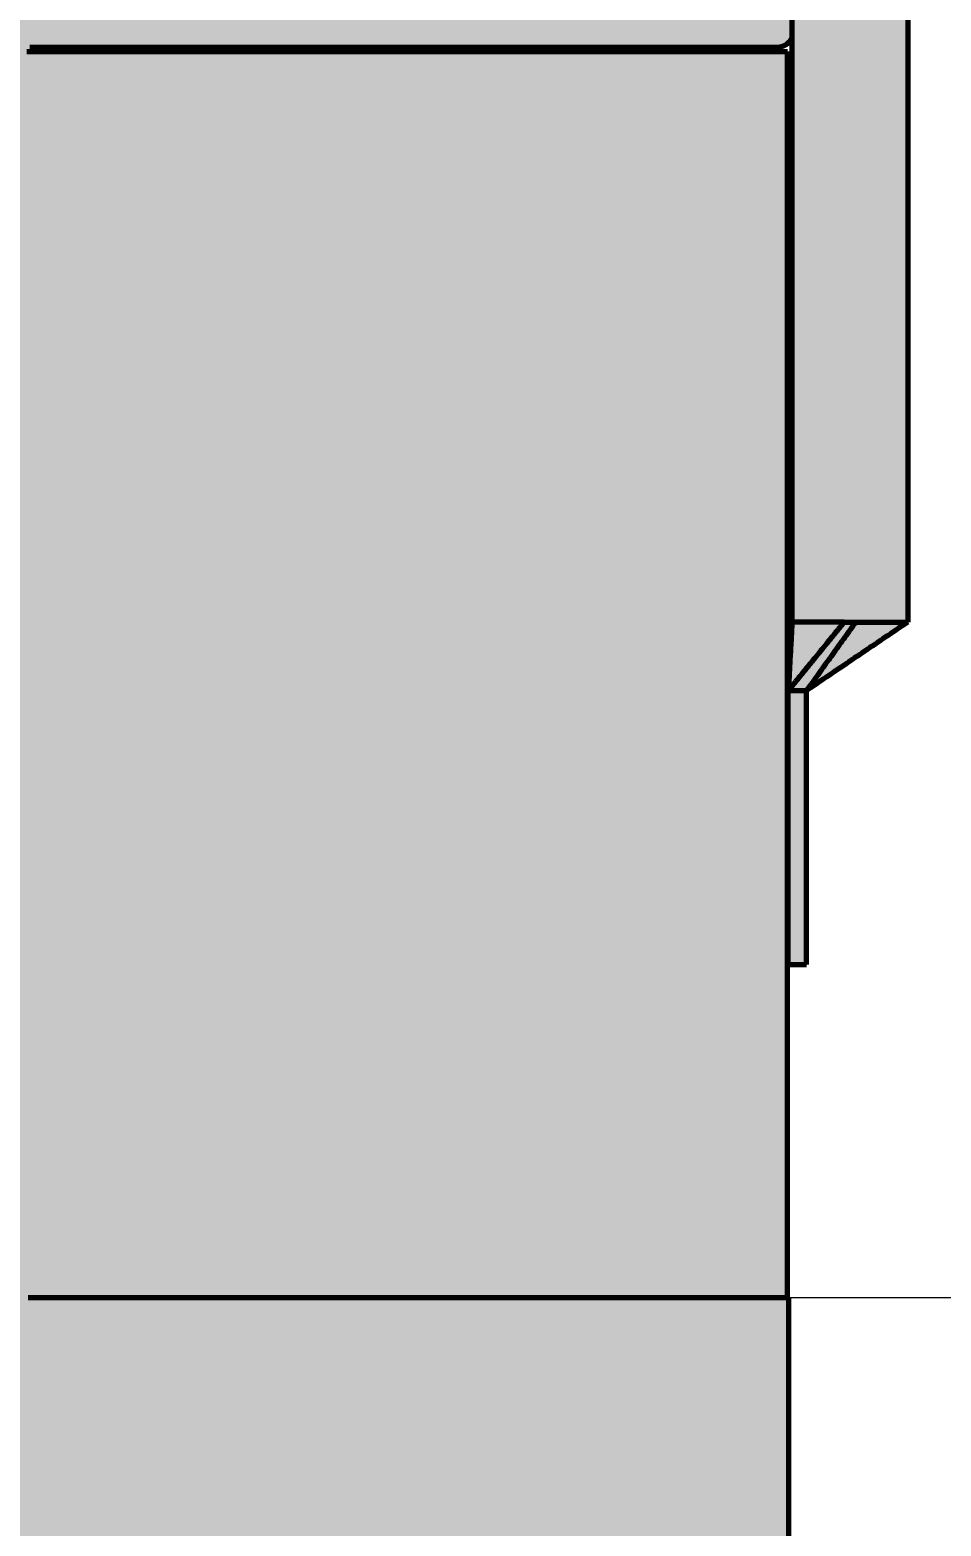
# Model space of a CAD drawing. Header units: millimetres. Extents: x 0 to 2382, y 0 to 420.
# Drawn here: x 2180.89 to 2200.87, y 277.69 to 310.48 of the extents above; entities that cross this region are included whole.
import ezdxf

# ---------------------------------------------------------------- set-up
doc = ezdxf.new("R2010")
doc.units = ezdxf.units.MM
for name, color, linetype, lineweight in [('01-VISIBLE', 7, 'CONTINUOUS', 70), ('04-COTA', 3, 'CONTINUOUS', 18), ('13-GRAFICA', 30, 'CONTINUOUS', 18)]:
    doc.layers.add(name, color=color, linetype=linetype, lineweight=lineweight)
doc.styles.add('ISO3098', font='isocpeur.ttf')
doc.dimstyles.new('FLAMA-IRAM', dxfattribs={"dimtxt": 3.5, "dimasz": 3.5, "dimexe": 2, "dimexo": 1.5, "dimgap": 1, "dimtad": 1, "dimdec": 1, "dimtxsty": 'ISO3098', "dimblk": 'IRAM_FLECHA', "dimblk1": 'IRAM_FLECHA', "dimblk2": 'IRAM_FLECHA', "dimcen": 2.5, "dimclrd": 256, "dimclre": 256, "dimclrt": 256, "dimazin": 3, "dimtfac": 1, "dimtmove": 0, "dimatfit": 3, "dimlwd": 18, "dimlwe": 18})

# ---------------------------------------------------------------- blocks, each defined once
blk = doc.blocks.new('IRAM_FLECHA')
blk.add_solid([(0, 0), (-1, 0.125), (-1, -0.125)])

msp = doc.modelspace()

# ---------------------------------------------------------------- hatches: boundary and pattern name
at = {"layer": '13-GRAFICA', "true_color": 0xb21820}
h = msp.add_hatch(color=7, dxfattribs=at)
h.dxf.hatch_style = 1
h.paths.add_polyline_path([(2155.9, 297.4), (2155.9, 336.8), (2156, 336.8), (2156, 337.5), (2156.1, 337.5), (2156.1, 338.3), (2156.2, 338.3), (2156.2, 338.6), (2156.3, 338.6), (2156.4, 339.1), (2156.5, 339.1), (2156.5, 339.3), (2156.6, 339.3), (2156.6, 339.6), (2156.7, 339.6), (2156.7, 339.8), (2156.8, 339.8), (2156.8, 340), (2156.9, 340), (2156.9, 340.3), (2157, 340.3), (2157, 340.5), (2157.2, 340.6), (2157.2, 340.8), (2157.5, 341), (2157.5, 341.2), (2157.7, 341.3), (2157.7, 341.5), (2158, 341.7), (2158, 341.9), (2158.2, 342), (2158.2, 342.2), (2158.3, 342.2), (2158.6, 342.6), (2158.8, 342.6), (2158.8, 342.7), (2158.9, 342.7), (2159.4, 343.3), (2159.6, 343.3), (2160.1, 343.9), (2160.3, 343.9), (2160.3, 344), (2160.7, 344.1), (2160.8, 344.3), (2161, 344.3), (2161, 344.4), (2161.2, 344.4), (2161.2, 344.5), (2161.8, 344.7), (2161.9, 344.9), (2162.1, 344.9), (2162.1, 345), (2162.3, 345), (2162.3, 345.1), (2162.7, 345.1), (2162.7, 345.2), (2163.3, 345.3), (2163.3, 345.4), (2163.6, 345.4), (2163.6, 345.5), (2164, 345.5), (2164, 345.6), (2164.3, 345.6), (2164.3, 345.7), (2164.6, 345.7), (2164.6, 345.8), (2165.6, 345.8), (2165.6, 345.9), (2166.6, 345.9), (2166.6, 346), (2189.4, 346), (2189.4, 345.9), (2191.4, 345.8), (2191.4, 345.7), (2191.7, 345.7), (2191.7, 345.6), (2192, 345.6), (2192, 345.5), (2192.4, 345.5), (2192.4, 345.4), (2192.7, 345.4), (2192.7, 345.3), (2193, 345.3), (2193, 345.2), (2193.3, 345.2), (2193.3, 345.1), (2193.7, 345.1), (2193.7, 345), (2194.1, 344.9), (2194.2, 344.7), (2194.4, 344.7), (2194.4, 344.6), (2194.6, 344.6), (2194.6, 344.5), (2195.2, 344.3), (2195.3, 344.1), (2195.9, 343.9), (2196.4, 343.3), (2196.6, 343.3), (2197.2, 342.6), (2197.4, 342.6), (2197.4, 342.5), (2197.8, 342.2), (2197.8, 342), (2198, 341.9), (2198, 341.7), (2198.3, 341.5), (2198.3, 341.3), (2198.5, 341.2), (2198.5, 341), (2198.6, 341), (2198.6, 340.9), (2198.8, 340.8), (2198.8, 340.6), (2199, 340.5), (2199.1, 340), (2199.2, 340), (2199.2, 339.8), (2199.3, 339.8), (2199.3, 339.6), (2199.4, 339.6), (2199.4, 339.3), (2199.5, 339.3), (2199.6, 338.8), (2199.7, 338.8), (2199.8, 338.3), (2199.9, 338.3), (2199.9, 337.5), (2200, 337.5), (2200, 336.8), (2200.1, 336.8), (2200.1, 297.4), (2199.9, 297.4), (2199.8, 297.2), (2199.6, 297.2), (2199.5, 297), (2199.3, 297), (2199.2, 296.8), (2199, 296.8), (2198.9, 296.6), (2198.7, 296.6), (2198.6, 296.4), (2198.4, 296.4), (2198.3, 296.2), (2198.1, 296.2), (2198.1, 296.1), (2197.9, 296), (2197.9, 290), (2197.5, 290), (2197.5, 296.6), (2197.6, 296.6), (2197.6, 336.5), (2197.5, 336.5), (2197.4, 337.8), (2197.3, 337.8), (2197.3, 338), (2197.2, 338), (2197.2, 338.3), (2197.1, 338.3), (2197.1, 338.5), (2197, 338.5), (2197, 338.8), (2196.9, 338.8), (2196.7, 339.4), (2196.5, 339.5), (2196.5, 339.7), (2196.4, 339.7), (2196.4, 339.8), (2196.2, 339.9), (2196.2, 340.1), (2195.9, 340.3), (2195.9, 340.5), (2195.8, 340.5), (2195.3, 341.1), (2195.1, 341.1), (2194.6, 341.7), (2194.4, 341.7), (2194.3, 341.9), (2194.1, 341.9), (2194.1, 342), (2193.5, 342.2), (2193.4, 342.4), (2193.2, 342.4), (2193.2, 342.5), (2193, 342.5), (2193, 342.6), (2192.8, 342.6), (2192.8, 342.7), (2192.6, 342.7), (2192.6, 342.8), (2192.2, 342.8), (2192.2, 342.9), (2191.9, 342.9), (2191.9, 343), (2191.6, 343), (2191.6, 343.1), (2191.2, 343.1), (2191.2, 343.2), (2190.9, 343.2), (2190.9, 343.3), (2189, 343.4), (2189, 343.5), (2167, 343.5), (2167, 343.4), (2165.1, 343.3), (2165.1, 343.2), (2164.4, 343.1), (2164.4, 343), (2164.1, 343), (2164.1, 342.9), (2163.8, 342.9), (2163.8, 342.8), (2163.4, 342.8), (2163.4, 342.7), (2163.2, 342.7), (2163.2, 342.6), (2162.6, 342.4), (2162.5, 342.2), (2162.3, 342.2), (2162.3, 342.1), (2161.7, 341.9), (2161.6, 341.7), (2161.4, 341.7), (2160.9, 341.1), (2160.7, 341.1), (2160.7, 341), (2160.1, 340.5), (2160.1, 340.3), (2160, 340.3), (2160, 340.2), (2159.8, 340.1), (2159.8, 339.9), (2159.5, 339.7), (2159.5, 339.5), (2159.3, 339.4), (2159.3, 339.2), (2159.2, 339.2), (2159.2, 339), (2159.1, 339), (2159.1, 338.8), (2159, 338.8), (2159, 338.5), (2158.9, 338.5), (2158.8, 338), (2158.7, 338), (2158.7, 337.8), (2158.6, 337.8), (2158.5, 336.5), (2158.4, 336.5), (2158.4, 296.6), (2158.5, 296.6), (2158.5, 290), (2158.1, 290), (2158.1, 296), (2158, 296), (2157.9, 296.2), (2157.7, 296.2), (2157.6, 296.4), (2157.4, 296.4), (2157.3, 296.6), (2157.1, 296.6), (2157, 296.8), (2156.8, 296.8), (2156.7, 297), (2156.5, 297), (2156.4, 297.2), (2156.2, 297.2), (2156.1, 297.4)])
h = msp.add_hatch(color=7, dxfattribs=at)
h.dxf.hatch_style = 1
h.paths.add_polyline_path([(2197.5, 310.7), (2197.6, 310.7), (2197.6, 310.2), (2197.5, 310.2), (2197.5, 310.1), (2158.5, 310.1), (2158.5, 310.2), (2158.4, 310.2), (2158.5, 310.8), (2197.5, 310.8)])
h = msp.add_hatch(color=7, dxfattribs=at)
h.dxf.hatch_style = 1
h.paths.add_polyline_path([(2197.1, 310.1), (2197.1, 310), (2158.9, 310), (2158.9, 310.1)])
h = msp.add_hatch(color=7, dxfattribs=at)
h.dxf.hatch_style = 1
h.paths.add_polyline_path([(2188.8, 310), (2188.8, 282.7), (2178.2, 282.7), (2178.2, 309.9), (2177.8, 309.9), (2177.8, 282.7), (2167.2, 282.7), (2167.2, 310)])
h = msp.add_hatch(color=7, dxfattribs=at)
h.dxf.hatch_style = 1
h.paths.add_polyline_path([(2193.2, 310), (2193.2, 282.7), (2188.8, 282.7), (2188.8, 310)])
h = msp.add_hatch(color=7, dxfattribs=at)
h.dxf.hatch_style = 1
h.paths.add_polyline_path([(2197, 310), (2197, 282.7), (2197, 261.3), (2197, 248.1), (2193.2, 248.1), (2193.2, 256.7), (2193.2, 260.7), (2193.2, 261.3), (2196.8, 261.3), (2196.8, 282.7), (2193.2, 282.7), (2193.2, 310)])
h = msp.add_hatch(color=7, dxfattribs=at)
h.dxf.hatch_style = 1
h.paths.add_polyline_path([(2197.4, 310), (2197.4, 282.7), (2197, 282.7), (2197, 310)])
h = msp.add_hatch(color=7, dxfattribs=at)
h.dxf.hatch_style = 1
h.paths.add_polyline_path([(2197.5, 310), (2197.5, 248.1), (2197.4, 248.1), (2197.4, 261.3), (2197.4, 282.7), (2197.4, 310)])
at = {"layer": '13-GRAFICA', "true_color": 0xffffff}
h = msp.add_hatch(color=7, dxfattribs=at)
h.dxf.hatch_style = 1
h.paths.add_polyline_path([(2196.8, 282.7), (2196.8, 261.3), (2159.2, 261.3), (2159.2, 282.7)])
at = {"layer": '13-GRAFICA', "true_color": 0xc81e2d}
h = msp.add_hatch(color=7, dxfattribs=at)
h.dxf.hatch_style = 1
h.paths.add_polyline_path([(2193.891, 282.43), (2193.891, 282.061), (2193.891, 281.692), (2193.891, 281.324), (2193.891, 280.955), (2193.891, 280.586), (2193.891, 280.217), (2193.891, 279.849), (2193.654, 279.849), (2193.41, 279.849), (2193.16, 279.849), (2192.904, 279.849), (2192.641, 279.849), (2192.373, 279.849), (2192.099, 279.849), (2191.819, 279.849), (2191.533, 279.849), (2191.241, 279.849), (2190.945, 279.849), (2190.643, 279.849), (2190.335, 279.849), (2190.023, 279.849), (2189.706, 279.849), (2189.384, 279.849), (2189.057, 279.849), (2188.726, 279.849), (2188.39, 279.849), (2188.05, 279.849), (2187.706, 279.849), (2187.358, 279.849), (2187.006, 279.849), (2186.65, 279.849), (2186.291, 279.849), (2185.929, 279.849), (2185.563, 279.849), (2185.194, 279.849), (2184.822, 279.849), (2184.447, 279.849), (2184.07, 279.849), (2183.69, 279.849), (2183.308, 279.849), (2182.923, 279.849), (2182.537, 279.849), (2182.149, 279.849), (2181.759, 279.849), (2181.367, 279.849), (2180.974, 279.849), (2180.58, 279.849), (2180.185, 279.849), (2179.789, 279.849), (2179.392, 279.849), (2178.995, 279.849), (2178.597, 279.849), (2178.199, 279.849), (2177.801, 279.849), (2177.403, 279.849), (2177.005, 279.849), (2176.608, 279.849), (2176.211, 279.849), (2175.815, 279.849), (2175.42, 279.849), (2175.026, 279.849), (2174.633, 279.849), (2174.241, 279.849), (2173.851, 279.849), (2173.463, 279.849), (2173.077, 279.849), (2172.692, 279.849), (2172.31, 279.849), (2171.93, 279.849), (2171.553, 279.849), (2171.178, 279.849), (2170.806, 279.849), (2170.437, 279.849), (2170.071, 279.849), (2169.709, 279.849), (2169.35, 279.849), (2168.994, 279.849), (2168.642, 279.849), (2168.294, 279.849), (2167.95, 279.849), (2167.61, 279.849), (2167.274, 279.849), (2166.943, 279.849), (2166.616, 279.849), (2166.294, 279.849), (2165.977, 279.849), (2165.665, 279.849), (2165.357, 279.849), (2165.055, 279.849), (2164.759, 279.849), (2164.467, 279.849), (2164.181, 279.849), (2163.901, 279.849), (2163.627, 279.849), (2163.359, 279.849), (2163.096, 279.849), (2162.84, 279.849), (2162.59, 279.849), (2162.346, 279.849), (2162.109, 279.849), (2162.109, 280.217), (2162.109, 280.586), (2162.109, 280.955), (2162.109, 281.324), (2162.109, 281.692), (2162.109, 282.061), (2162.109, 282.43), (2162.109, 282.7), (2193.891, 282.7)])
h = msp.add_hatch(color=7, dxfattribs=at)
h.dxf.hatch_style = 1
h.paths.add_polyline_path([(2196.721, 282.231), (2196.598, 282.231), (2196.468, 282.231), (2196.33, 282.231), (2196.184, 282.231), (2196.032, 282.231), (2195.872, 282.231), (2195.705, 282.231), (2195.531, 282.231), (2195.35, 282.231), (2195.162, 282.231), (2194.967, 282.231), (2194.765, 282.231), (2194.556, 282.231), (2194.341, 282.231), (2194.119, 282.231), (2193.891, 282.231), (2193.891, 282.515), (2193.891, 282.7), (2196.8, 282.7), (2196.8, 282.231)])
at = {"layer": '13-GRAFICA', "true_color": 0xffffff}
h = msp.add_hatch(color=7, dxfattribs=at)
h.dxf.hatch_style = 1
h.paths.add_polyline_path([(2197, 261.3), (2197, 282.7), (2197.4, 282.7), (2197.4, 261.3)])
at = {"layer": '13-GRAFICA', "true_color": 0xc81e2d}
h = msp.add_hatch(color=7, dxfattribs=at)
h.dxf.hatch_style = 1
h.paths.add_polyline_path([(2197.369, 282.231), (2197.299, 282.231), (2197.222, 282.231), (2197.137, 282.231), (2197.045, 282.231), (2197, 282.231), (2197, 282.7), (2197.4, 282.7), (2197.4, 282.231)])
at = {"layer": '13-GRAFICA', "true_color": 0xffd200}
h = msp.add_hatch(color=7, dxfattribs=at)
h.dxf.hatch_style = 1
h.paths.add_polyline_path([(2193.654, 279.041), (2193.41, 279.041), (2193.16, 279.041), (2192.904, 279.041), (2192.641, 279.041), (2192.373, 279.041), (2192.099, 279.041), (2191.819, 279.041), (2191.533, 279.041), (2191.241, 279.041), (2190.945, 279.041), (2190.643, 279.041), (2190.335, 279.041), (2190.023, 279.041), (2189.706, 279.041), (2189.384, 279.041), (2189.057, 279.041), (2188.726, 279.041), (2188.39, 279.041), (2188.05, 279.041), (2187.706, 279.041), (2187.358, 279.041), (2187.006, 279.041), (2186.65, 279.041), (2186.291, 279.041), (2185.929, 279.041), (2185.563, 279.041), (2185.194, 279.041), (2184.822, 279.041), (2184.447, 279.041), (2184.07, 279.041), (2183.69, 279.041), (2183.308, 279.041), (2182.923, 279.041), (2182.537, 279.041), (2182.149, 279.041), (2181.759, 279.041), (2181.367, 279.041), (2180.974, 279.041), (2180.58, 279.041), (2180.185, 279.041), (2179.789, 279.041), (2179.392, 279.041), (2178.995, 279.041), (2178.597, 279.041), (2178.199, 279.041), (2177.801, 279.041), (2177.403, 279.041), (2177.005, 279.041), (2176.608, 279.041), (2176.211, 279.041), (2175.815, 279.041), (2175.42, 279.041), (2175.026, 279.041), (2174.633, 279.041), (2174.241, 279.041), (2173.851, 279.041), (2173.463, 279.041), (2173.077, 279.041), (2172.692, 279.041), (2172.31, 279.041), (2171.93, 279.041), (2171.553, 279.041), (2171.178, 279.041), (2170.806, 279.041), (2170.437, 279.041), (2170.071, 279.041), (2169.709, 279.041), (2169.35, 279.041), (2168.994, 279.041), (2168.642, 279.041), (2168.294, 279.041), (2167.95, 279.041), (2167.61, 279.041), (2167.274, 279.041), (2166.943, 279.041), (2166.616, 279.041), (2166.294, 279.041), (2165.977, 279.041), (2165.665, 279.041), (2165.357, 279.041), (2165.055, 279.041), (2164.759, 279.041), (2164.467, 279.041), (2164.181, 279.041), (2163.901, 279.041), (2163.627, 279.041), (2163.359, 279.041), (2163.096, 279.041), (2162.84, 279.041), (2162.59, 279.041), (2162.346, 279.041), (2162.109, 279.041), (2162.109, 279.31), (2162.109, 279.58), (2162.109, 279.849), (2162.346, 279.849), (2162.59, 279.849), (2162.84, 279.849), (2163.096, 279.849), (2163.359, 279.849), (2163.627, 279.849), (2163.901, 279.849), (2164.181, 279.849), (2164.467, 279.849), (2164.759, 279.849), (2165.055, 279.849), (2165.357, 279.849), (2165.665, 279.849), (2165.977, 279.849), (2166.294, 279.849), (2166.616, 279.849), (2166.943, 279.849), (2167.274, 279.849), (2167.61, 279.849), (2167.95, 279.849), (2168.294, 279.849), (2168.642, 279.849), (2168.994, 279.849), (2169.35, 279.849), (2169.709, 279.849), (2170.071, 279.849), (2170.437, 279.849), (2170.806, 279.849), (2171.178, 279.849), (2171.553, 279.849), (2171.93, 279.849), (2172.31, 279.849), (2172.692, 279.849), (2173.077, 279.849), (2173.463, 279.849), (2173.851, 279.849), (2174.241, 279.849), (2174.633, 279.849), (2175.026, 279.849), (2175.42, 279.849), (2175.815, 279.849), (2176.211, 279.849), (2176.608, 279.849), (2177.005, 279.849), (2177.403, 279.849), (2177.801, 279.849), (2178.199, 279.849), (2178.597, 279.849), (2178.995, 279.849), (2179.392, 279.849), (2179.789, 279.849), (2180.185, 279.849), (2180.58, 279.849), (2180.974, 279.849), (2181.367, 279.849), (2181.759, 279.849), (2182.149, 279.849), (2182.537, 279.849), (2182.923, 279.849), (2183.308, 279.849), (2183.69, 279.849), (2184.07, 279.849), (2184.447, 279.849), (2184.822, 279.849), (2185.194, 279.849), (2185.563, 279.849), (2185.929, 279.849), (2186.291, 279.849), (2186.65, 279.849), (2187.006, 279.849), (2187.358, 279.849), (2187.706, 279.849), (2188.05, 279.849), (2188.39, 279.849), (2188.726, 279.849), (2189.057, 279.849), (2189.384, 279.849), (2189.706, 279.849), (2190.023, 279.849), (2190.335, 279.849), (2190.643, 279.849), (2190.945, 279.849), (2191.241, 279.849), (2191.533, 279.849), (2191.819, 279.849), (2192.099, 279.849), (2192.373, 279.849), (2192.641, 279.849), (2192.904, 279.849), (2193.16, 279.849), (2193.41, 279.849), (2193.654, 279.849), (2193.891, 279.849), (2193.891, 279.58), (2193.891, 279.31), (2193.891, 279.041)])

# ---------------------------------------------------------------- linework, layer by layer
at = {"layer": '01-VISIBLE'}
for p, q in [((2197.6, 326.462), (2197.6, 297.5)), ((2200.14, 326.462), (2200.14, 297.5)), ((2197.025, 310), (2197.073, 310.095)), ((2197.5, 282.701), (2197.5, 310)), ((2197.52, 296), (2197.92, 296)), ((2197.52, 290), (2197.52, 296)), ((2197.92, 290), (2197.92, 296)), ((2197.52, 290), (2197.92, 290)), ((2197.53, 261.299), (2197.53, 282.701))]:
    msp.add_line(p, q, dxfattribs=at)
for points in [[(2180.827, 310), (2180.925, 310), (2181.023, 310), (2181.12, 310), (2181.218, 310), (2181.315, 310), (2181.412, 310), (2181.51, 310), (2181.608, 310), (2181.705, 310), (2181.803, 310), (2181.9, 310), (2181.997, 310), (2182.095, 310), (2182.193, 310), (2182.29, 310), (2182.387, 310), (2182.485, 310), (2182.582, 310), (2182.68, 310), (2182.778, 310), (2182.875, 310), (2182.972, 310), (2183.07, 310), (2183.168, 310), (2183.265, 310), (2183.363, 310), (2183.46, 310), (2183.557, 310), (2183.655, 310), (2183.753, 310), (2183.85, 310), (2183.948, 310), (2184.045, 310), (2184.142, 310), (2184.24, 310), (2184.338, 310), (2184.435, 310), (2184.532, 310), (2184.63, 310), (2184.727, 310), (2184.825, 310), (2184.923, 310), (2185.02, 310), (2185.117, 310), (2185.215, 310), (2185.312, 310), (2185.41, 310), (2185.508, 310), (2185.605, 310), (2185.702, 310), (2185.8, 310), (2185.898, 310), (2185.995, 310), (2186.093, 310), (2186.19, 310), (2186.287, 310), (2186.385, 310), (2186.483, 310), (2186.58, 310), (2186.677, 310), (2186.775, 310), (2186.872, 310), (2186.97, 310), (2187.068, 310), (2187.165, 310), (2187.262, 310), (2187.36, 310), (2187.457, 310), (2187.555, 310), (2187.653, 310), (2187.75, 310), (2187.847, 310), (2187.945, 310), (2188.043, 310), (2188.14, 310), (2188.238, 310), (2188.335, 310), (2188.432, 310), (2188.53, 310), (2188.628, 310), (2188.725, 310), (2188.823, 310), (2188.92, 310), (2189.017, 310), (2189.115, 310), (2189.213, 310), (2189.31, 310), (2189.407, 310), (2189.505, 310), (2189.602, 310), (2189.7, 310), (2189.798, 310), (2189.895, 310), (2189.992, 310), (2190.09, 310), (2190.188, 310), (2190.285, 310), (2190.383, 310), (2190.48, 310), (2190.577, 310), (2190.675, 310), (2190.773, 310), (2190.87, 310), (2190.968, 310), (2191.065, 310), (2191.162, 310), (2191.26, 310), (2191.358, 310), (2191.455, 310), (2191.552, 310), (2191.65, 310), (2191.747, 310), (2191.845, 310), (2191.943, 310), (2192.04, 310), (2192.137, 310), (2192.235, 310), (2192.332, 310), (2192.43, 310), (2192.528, 310), (2192.625, 310), (2192.722, 310), (2192.82, 310), (2192.918, 310), (2193.015, 310), (2193.113, 310), (2193.21, 310), (2193.307, 310), (2193.405, 310), (2193.503, 310), (2193.6, 310), (2193.698, 310), (2193.795, 310), (2193.892, 310), (2193.99, 310), (2194.088, 310), (2194.185, 310), (2194.282, 310), (2194.38, 310), (2194.477, 310), (2194.575, 310), (2194.673, 310), (2194.77, 310), (2194.867, 310), (2194.965, 310), (2195.062, 310), (2195.16, 310), (2195.258, 310), (2195.355, 310), (2195.452, 310), (2195.55, 310), (2195.648, 310), (2195.745, 310), (2195.843, 310), (2195.94, 310), (2196.037, 310), (2196.135, 310), (2196.233, 310), (2196.33, 310), (2196.427, 310), (2196.525, 310), (2196.622, 310), (2196.72, 310), (2196.818, 310), (2196.915, 310), (2197.012, 310), (2197.11, 310), (2197.207, 310), (2197.305, 310), (2197.403, 310), (2197.5, 310)], [(2180.889, 310.095), (2180.986, 310.095), (2181.082, 310.095), (2181.178, 310.095), (2181.275, 310.095), (2181.371, 310.095), (2181.467, 310.095), (2181.564, 310.095), (2181.66, 310.095), (2181.756, 310.095), (2181.852, 310.095), (2181.949, 310.095), (2182.045, 310.095), (2182.141, 310.095), (2182.238, 310.095), (2182.334, 310.095), (2182.43, 310.095), (2182.527, 310.095), (2182.623, 310.095), (2182.719, 310.095), (2182.816, 310.095), (2182.912, 310.095), (2183.008, 310.095), (2183.105, 310.095), (2183.201, 310.095), (2183.297, 310.095), (2183.394, 310.095), (2183.49, 310.095), (2183.586, 310.095), (2183.682, 310.095), (2183.779, 310.095), (2183.875, 310.095), (2183.971, 310.095), (2184.068, 310.095), (2184.164, 310.095), (2184.26, 310.095), (2184.357, 310.095), (2184.453, 310.095), (2184.549, 310.095), (2184.646, 310.095), (2184.742, 310.095), (2184.838, 310.095), (2184.934, 310.095), (2185.031, 310.095), (2185.127, 310.095), (2185.223, 310.095), (2185.32, 310.095), (2185.416, 310.095), (2185.512, 310.095), (2185.609, 310.095), (2185.705, 310.095), (2185.801, 310.095), (2185.898, 310.095), (2185.994, 310.095), (2186.09, 310.095), (2186.187, 310.095), (2186.283, 310.095), (2186.379, 310.095), (2186.476, 310.095), (2186.572, 310.095), (2186.668, 310.095), (2186.764, 310.095), (2186.861, 310.095), (2186.957, 310.095), (2187.053, 310.095), (2187.15, 310.095), (2187.246, 310.095), (2187.342, 310.095), (2187.439, 310.095), (2187.535, 310.095), (2187.631, 310.095), (2187.728, 310.095), (2187.824, 310.095), (2187.92, 310.095), (2188.017, 310.095), (2188.113, 310.095), (2188.209, 310.095), (2188.305, 310.095), (2188.402, 310.095), (2188.498, 310.095), (2188.594, 310.095), (2188.691, 310.095), (2188.787, 310.095), (2188.883, 310.095), (2188.98, 310.095), (2189.076, 310.095), (2189.172, 310.095), (2189.269, 310.095), (2189.365, 310.095), (2189.461, 310.095), (2189.557, 310.095), (2189.654, 310.095), (2189.75, 310.095), (2189.846, 310.095), (2189.943, 310.095), (2190.039, 310.095), (2190.135, 310.095), (2190.232, 310.095), (2190.328, 310.095), (2190.424, 310.095), (2190.521, 310.095), (2190.617, 310.095), (2190.713, 310.095), (2190.81, 310.095), (2190.906, 310.095), (2191.002, 310.095), (2191.099, 310.095), (2191.195, 310.095), (2191.291, 310.095), (2191.387, 310.095), (2191.484, 310.095), (2191.58, 310.095), (2191.676, 310.095), (2191.773, 310.095), (2191.869, 310.095), (2191.965, 310.095), (2192.062, 310.095), (2192.158, 310.095), (2192.254, 310.095), (2192.351, 310.095), (2192.447, 310.095), (2192.543, 310.095), (2192.639, 310.095), (2192.736, 310.095), (2192.832, 310.095), (2192.928, 310.095), (2193.025, 310.095), (2193.121, 310.095), (2193.217, 310.095), (2193.314, 310.095), (2193.41, 310.095), (2193.506, 310.095), (2193.603, 310.095), (2193.699, 310.095), (2193.795, 310.095), (2193.892, 310.095), (2193.988, 310.095), (2194.084, 310.095), (2194.18, 310.095), (2194.277, 310.095), (2194.373, 310.095), (2194.469, 310.095), (2194.566, 310.095), (2194.662, 310.095), (2194.758, 310.095), (2194.855, 310.095), (2194.951, 310.095), (2195.047, 310.095), (2195.144, 310.095), (2195.24, 310.095), (2195.336, 310.095), (2195.433, 310.095), (2195.529, 310.095), (2195.625, 310.095), (2195.722, 310.095), (2195.818, 310.095), (2195.914, 310.095), (2196.01, 310.095), (2196.107, 310.095), (2196.203, 310.095), (2196.299, 310.095), (2196.396, 310.095), (2196.492, 310.095), (2196.588, 310.095), (2196.685, 310.095), (2196.781, 310.095), (2196.877, 310.095), (2196.974, 310.095), (2197.07, 310.095), (2197.166, 310.095), (2197.262, 310.095)], [(2197.073, 310.095), (2197.104, 310.095), (2197.136, 310.095), (2197.168, 310.095), (2197.199, 310.095), (2197.231, 310.095), (2197.262, 310.095)], [(2198.744, 297.5), (2198.711, 297.461), (2198.679, 297.421), (2198.647, 297.382), (2198.615, 297.342), (2198.583, 297.303), (2198.55, 297.263), (2198.518, 297.224), (2198.486, 297.184), (2198.454, 297.145), (2198.422, 297.105), (2198.389, 297.066), (2198.357, 297.026), (2198.325, 296.987), (2198.293, 296.947), (2198.261, 296.908), (2198.228, 296.868), (2198.196, 296.829), (2198.164, 296.789), (2198.132, 296.75), (2198.1, 296.711), (2198.067, 296.671), (2198.035, 296.632), (2198.003, 296.592), (2197.971, 296.553), (2197.939, 296.513), (2197.906, 296.474), (2197.874, 296.434), (2197.842, 296.395), (2197.81, 296.355), (2197.778, 296.316), (2197.745, 296.276), (2197.713, 296.237), (2197.681, 296.197), (2197.649, 296.158), (2197.617, 296.118), (2197.584, 296.079), (2197.552, 296.039), (2197.52, 296)], [(2197.6, 297.5), (2197.597, 297.45), (2197.595, 297.4), (2197.592, 297.35), (2197.589, 297.3), (2197.587, 297.25), (2197.584, 297.2), (2197.581, 297.15), (2197.579, 297.1), (2197.576, 297.05), (2197.573, 297), (2197.571, 296.95), (2197.568, 296.9), (2197.565, 296.85), (2197.563, 296.8), (2197.56, 296.75), (2197.557, 296.7), (2197.555, 296.65), (2197.552, 296.6), (2197.549, 296.55), (2197.547, 296.5), (2197.544, 296.45), (2197.541, 296.4), (2197.539, 296.35), (2197.536, 296.3), (2197.533, 296.25), (2197.531, 296.2), (2197.528, 296.15), (2197.525, 296.1), (2197.523, 296.05), (2197.52, 296)], [(2198.744, 297.5), (2198.692, 297.5), (2198.64, 297.5), (2198.588, 297.5), (2198.536, 297.5), (2198.484, 297.5), (2198.432, 297.5), (2198.38, 297.5), (2198.328, 297.5), (2198.276, 297.5), (2198.224, 297.5), (2198.172, 297.5), (2198.12, 297.5), (2198.068, 297.5), (2198.016, 297.5), (2197.964, 297.5), (2197.912, 297.5), (2197.86, 297.5), (2197.808, 297.5), (2197.756, 297.5), (2197.704, 297.5), (2197.652, 297.5), (2197.6, 297.5)], [(2200.14, 297.5), (2200.098, 297.472), (2200.056, 297.443), (2200.014, 297.415), (2199.972, 297.387), (2199.931, 297.358), (2199.889, 297.33), (2199.847, 297.302), (2199.805, 297.274), (2199.763, 297.245), (2199.721, 297.217), (2199.679, 297.189), (2199.637, 297.16), (2199.595, 297.132), (2199.554, 297.104), (2199.512, 297.075), (2199.47, 297.047), (2199.428, 297.019), (2199.386, 296.991), (2199.344, 296.962), (2199.302, 296.934), (2199.26, 296.906), (2199.218, 296.877), (2199.177, 296.849), (2199.135, 296.821), (2199.093, 296.792), (2199.051, 296.764), (2199.009, 296.736), (2198.967, 296.708), (2198.925, 296.679), (2198.883, 296.651), (2198.842, 296.623), (2198.8, 296.594), (2198.758, 296.566), (2198.716, 296.538), (2198.674, 296.509), (2198.632, 296.481), (2198.59, 296.453), (2198.548, 296.425), (2198.506, 296.396), (2198.465, 296.368), (2198.423, 296.34), (2198.381, 296.311), (2198.339, 296.283), (2198.297, 296.255), (2198.255, 296.226), (2198.213, 296.198), (2198.171, 296.17), (2198.129, 296.142), (2198.088, 296.113), (2198.046, 296.085), (2198.004, 296.057), (2197.962, 296.028), (2197.92, 296)], [(2198.996, 297.5), (2198.966, 297.458), (2198.937, 297.417), (2198.907, 297.375), (2198.877, 297.333), (2198.847, 297.292), (2198.817, 297.25), (2198.787, 297.208), (2198.757, 297.167), (2198.727, 297.125), (2198.697, 297.083), (2198.667, 297.042), (2198.638, 297), (2198.608, 296.958), (2198.578, 296.917), (2198.548, 296.875), (2198.518, 296.833), (2198.488, 296.792), (2198.458, 296.75), (2198.428, 296.708), (2198.398, 296.667), (2198.368, 296.625), (2198.339, 296.583), (2198.309, 296.542), (2198.279, 296.5), (2198.249, 296.458), (2198.219, 296.417), (2198.189, 296.375), (2198.159, 296.333), (2198.129, 296.292), (2198.099, 296.25), (2198.069, 296.208), (2198.04, 296.167), (2198.01, 296.125), (2197.98, 296.083), (2197.95, 296.042), (2197.92, 296)], [(2198.744, 297.5), (2198.786, 297.5), (2198.828, 297.5), (2198.87, 297.5), (2198.912, 297.5), (2198.954, 297.5), (2198.996, 297.5)], [(2198.996, 297.5), (2199.048, 297.5), (2199.1, 297.5), (2199.152, 297.5), (2199.204, 297.5), (2199.256, 297.5), (2199.308, 297.5), (2199.36, 297.5), (2199.412, 297.5), (2199.464, 297.5), (2199.516, 297.5), (2199.568, 297.5), (2199.62, 297.5), (2199.672, 297.5), (2199.724, 297.5), (2199.776, 297.5), (2199.828, 297.5), (2199.88, 297.5), (2199.932, 297.5), (2199.984, 297.5), (2200.036, 297.5), (2200.088, 297.5), (2200.14, 297.5)], [(2180.854, 282.701), (2180.904, 282.701), (2180.954, 282.701), (2181.004, 282.701), (2181.054, 282.701), (2181.105, 282.701), (2181.155, 282.701), (2181.205, 282.701), (2181.255, 282.701), (2181.305, 282.701), (2181.355, 282.701), (2181.405, 282.701), (2181.455, 282.701), (2181.505, 282.701), (2181.555, 282.701), (2181.605, 282.701), (2181.655, 282.701), (2181.706, 282.701), (2181.756, 282.701), (2181.806, 282.701), (2181.856, 282.701), (2181.906, 282.701), (2181.956, 282.701), (2182.006, 282.701), (2182.056, 282.701), (2182.106, 282.701), (2182.156, 282.701), (2182.206, 282.701), (2182.256, 282.701), (2182.306, 282.701), (2182.357, 282.701), (2182.407, 282.701), (2182.457, 282.701), (2182.507, 282.701), (2182.557, 282.701), (2182.607, 282.701), (2182.657, 282.701), (2182.707, 282.701), (2182.757, 282.701), (2182.807, 282.701), (2182.857, 282.701), (2182.907, 282.701), (2182.957, 282.701), (2183.008, 282.701), (2183.058, 282.701), (2183.108, 282.701), (2183.158, 282.701), (2183.208, 282.701), (2183.258, 282.701), (2183.308, 282.701), (2183.358, 282.701), (2183.408, 282.701), (2183.458, 282.701), (2183.508, 282.701), (2183.558, 282.701), (2183.608, 282.701), (2183.659, 282.701), (2183.709, 282.701), (2183.759, 282.701), (2183.809, 282.701), (2183.859, 282.701), (2183.909, 282.701), (2183.959, 282.701), (2184.009, 282.701), (2184.059, 282.701), (2184.109, 282.701), (2184.159, 282.701), (2184.209, 282.701), (2184.259, 282.701), (2184.31, 282.701), (2184.36, 282.701), (2184.41, 282.701), (2184.46, 282.701), (2184.51, 282.701), (2184.56, 282.701), (2184.61, 282.701), (2184.66, 282.701), (2184.71, 282.701), (2184.76, 282.701), (2184.81, 282.701), (2184.86, 282.701), (2184.91, 282.701), (2184.961, 282.701), (2185.011, 282.701), (2185.061, 282.701), (2185.111, 282.701), (2185.161, 282.701), (2185.211, 282.701), (2185.261, 282.701), (2185.311, 282.701), (2185.361, 282.701), (2185.411, 282.701), (2185.461, 282.701), (2185.511, 282.701), (2185.561, 282.701), (2185.612, 282.701), (2185.662, 282.701), (2185.712, 282.701), (2185.762, 282.701), (2185.812, 282.701), (2185.862, 282.701), (2185.912, 282.701), (2185.962, 282.701), (2186.012, 282.701), (2186.062, 282.701), (2186.112, 282.701), (2186.162, 282.701), (2186.212, 282.701), (2186.263, 282.701), (2186.313, 282.701), (2186.363, 282.701), (2186.413, 282.701), (2186.463, 282.701), (2186.513, 282.701), (2186.563, 282.701), (2186.613, 282.701), (2186.663, 282.701), (2186.713, 282.701), (2186.763, 282.701), (2186.813, 282.701), (2186.863, 282.701), (2186.914, 282.701), (2186.964, 282.701), (2187.014, 282.701), (2187.064, 282.701), (2187.114, 282.701), (2187.164, 282.701), (2187.214, 282.701), (2187.264, 282.701), (2187.314, 282.701), (2187.364, 282.701), (2187.414, 282.701), (2187.464, 282.701), (2187.514, 282.701), (2187.565, 282.701), (2187.615, 282.701), (2187.665, 282.701), (2187.715, 282.701), (2187.765, 282.701), (2187.815, 282.701), (2187.865, 282.701), (2187.915, 282.701), (2187.965, 282.701), (2188.015, 282.701), (2188.065, 282.701), (2188.115, 282.701), (2188.166, 282.701), (2188.216, 282.701), (2188.266, 282.701), (2188.316, 282.701), (2188.366, 282.701), (2188.416, 282.701), (2188.466, 282.701), (2188.516, 282.701), (2188.566, 282.701), (2188.616, 282.701), (2188.666, 282.701), (2188.716, 282.701), (2188.766, 282.701), (2188.817, 282.701), (2188.867, 282.701), (2188.917, 282.701), (2188.967, 282.701), (2189.017, 282.701), (2189.067, 282.701), (2189.117, 282.701), (2189.167, 282.701), (2189.217, 282.701), (2189.267, 282.701), (2189.317, 282.701), (2189.367, 282.701), (2189.417, 282.701), (2189.468, 282.701), (2189.518, 282.701), (2189.568, 282.701), (2189.618, 282.701), (2189.668, 282.701), (2189.718, 282.701), (2189.768, 282.701), (2189.818, 282.701), (2189.868, 282.701), (2189.918, 282.701), (2189.968, 282.701), (2190.018, 282.701), (2190.068, 282.701), (2190.119, 282.701), (2190.169, 282.701), (2190.219, 282.701), (2190.269, 282.701), (2190.319, 282.701), (2190.369, 282.701), (2190.419, 282.701), (2190.469, 282.701), (2190.519, 282.701), (2190.569, 282.701), (2190.619, 282.701), (2190.669, 282.701), (2190.719, 282.701), (2190.77, 282.701), (2190.82, 282.701), (2190.87, 282.701), (2190.92, 282.701), (2190.97, 282.701), (2191.02, 282.701), (2191.07, 282.701), (2191.12, 282.701), (2191.17, 282.701), (2191.22, 282.701), (2191.27, 282.701), (2191.32, 282.701), (2191.37, 282.701), (2191.421, 282.701), (2191.471, 282.701), (2191.521, 282.701), (2191.571, 282.701), (2191.621, 282.701), (2191.671, 282.701), (2191.721, 282.701), (2191.771, 282.701), (2191.821, 282.701), (2191.871, 282.701), (2191.921, 282.701), (2191.971, 282.701), (2192.021, 282.701), (2192.072, 282.701), (2192.122, 282.701), (2192.172, 282.701), (2192.222, 282.701), (2192.272, 282.701), (2192.322, 282.701), (2192.372, 282.701), (2192.422, 282.701), (2192.472, 282.701), (2192.522, 282.701), (2192.572, 282.701), (2192.622, 282.701), (2192.672, 282.701), (2192.723, 282.701), (2192.773, 282.701), (2192.823, 282.701), (2192.873, 282.701), (2192.923, 282.701), (2192.973, 282.701), (2193.023, 282.701), (2193.073, 282.701), (2193.123, 282.701), (2193.173, 282.701), (2193.223, 282.701), (2193.273, 282.701), (2193.323, 282.701), (2193.374, 282.701), (2193.424, 282.701), (2193.474, 282.701), (2193.524, 282.701), (2193.574, 282.701), (2193.624, 282.701), (2193.674, 282.701), (2193.724, 282.701), (2193.774, 282.701), (2193.824, 282.701), (2193.874, 282.701), (2193.924, 282.701), (2193.974, 282.701), (2194.025, 282.701), (2194.075, 282.701), (2194.125, 282.701), (2194.175, 282.701), (2194.225, 282.701), (2194.275, 282.701), (2194.325, 282.701), (2194.375, 282.701), (2194.425, 282.701), (2194.475, 282.701), (2194.525, 282.701), (2194.575, 282.701), (2194.626, 282.701), (2194.676, 282.701), (2194.726, 282.701), (2194.776, 282.701), (2194.826, 282.701), (2194.876, 282.701), (2194.926, 282.701), (2194.976, 282.701), (2195.026, 282.701), (2195.076, 282.701), (2195.126, 282.701), (2195.176, 282.701), (2195.226, 282.701), (2195.277, 282.701), (2195.327, 282.701), (2195.377, 282.701), (2195.427, 282.701), (2195.477, 282.701), (2195.527, 282.701), (2195.577, 282.701), (2195.627, 282.701), (2195.677, 282.701), (2195.727, 282.701), (2195.777, 282.701), (2195.827, 282.701), (2195.877, 282.701), (2195.928, 282.701), (2195.978, 282.701), (2196.028, 282.701), (2196.078, 282.701), (2196.128, 282.701), (2196.178, 282.701), (2196.228, 282.701), (2196.278, 282.701), (2196.328, 282.701), (2196.378, 282.701), (2196.428, 282.701), (2196.478, 282.701), (2196.528, 282.701), (2196.579, 282.701), (2196.629, 282.701), (2196.679, 282.701), (2196.729, 282.701), (2196.779, 282.701), (2196.829, 282.701), (2196.879, 282.701), (2196.929, 282.701), (2196.979, 282.701), (2197.029, 282.701), (2197.079, 282.701), (2197.129, 282.701), (2197.179, 282.701), (2197.23, 282.701), (2197.28, 282.701), (2197.33, 282.701), (2197.38, 282.701), (2197.43, 282.701), (2197.48, 282.701), (2197.53, 282.701)]]:
    msp.add_lwpolyline(points, dxfattribs=at)
msp.add_arc((2197.262, 310.475), 0.38, -90, -27.3573, dxfattribs=at)

# ---------------------------------------------------------------- dimensions: what is measured, and where the dimension line sits
at = {"layer": '04-COTA'}
msp.add_linear_dim(base=(2213.5, 261.299), p1=(2193.776, 261.299), p2=(2193.776, 282.701), angle=90, dimstyle='FLAMA-IRAM', override={"dimlfac": 10}, dxfattribs=at).render()

doc.saveas('drawing.dxf')
